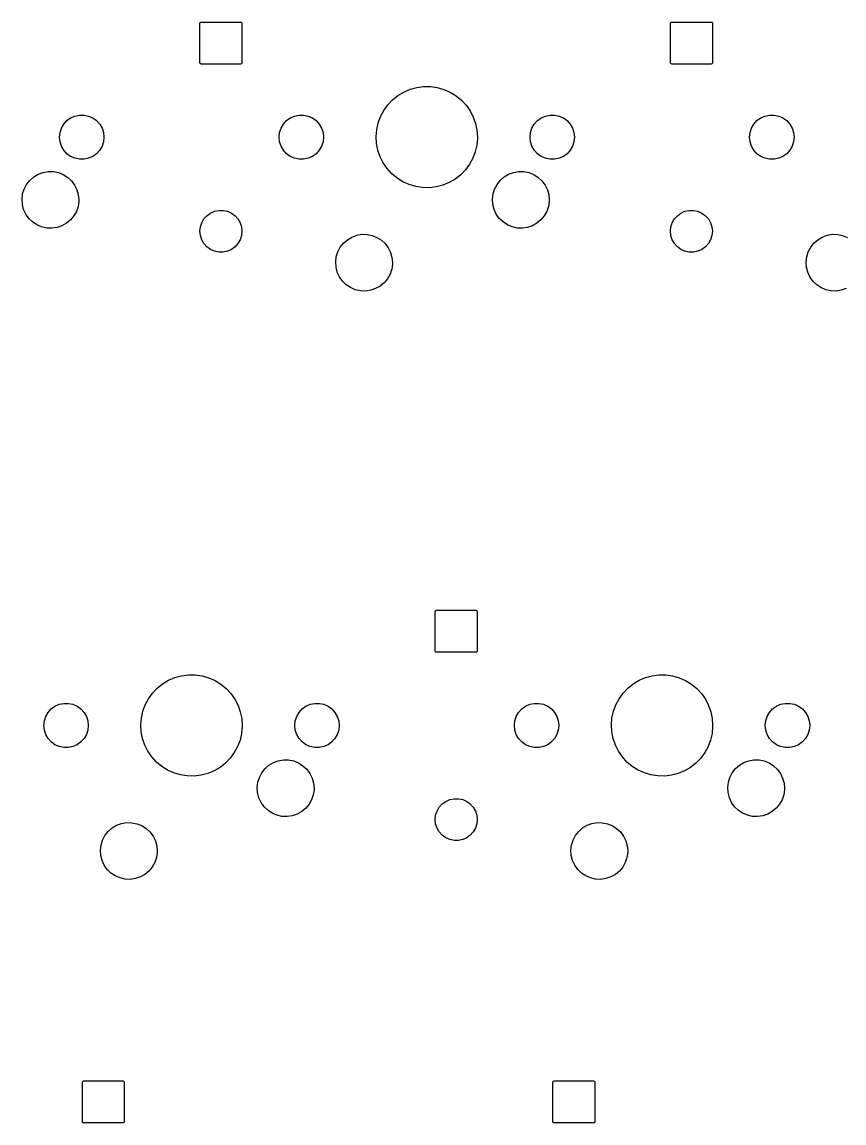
# Model space of a CAD drawing. Extents: x -119 to 120, y -47 to 51.
# Drawn here: x -78.3 to -45.02, y 2.96 to 47.52 of the extents above; entities that cross this region are included whole.
import ezdxf

# ---------------------------------------------------------------- set-up
doc = ezdxf.new("R2010")
doc.units = 0
doc.layers.add('BLACK', color=7, linetype='CONTINUOUS')

msp = doc.modelspace()

# ---------------------------------------------------------------- linework, layer by layer
at = {"layer": 'BLACK', "linetype": 'CONTINUOUS'}
for p, q in [((-71.0969, 47.4725), (-71.0931, 47.4916)), ((-71.0969, 45.8725), (-71.0969, 47.4725)), ((-71.0931, 47.4916), (-71.0822, 47.5079)), ((-71.0822, 47.5079), (-71.066, 47.5187)), ((-71.066, 47.5187), (-71.0469, 47.5225)), ((-71.0469, 47.5225), (-69.4469, 47.5225)), ((-69.4469, 47.5225), (-69.4277, 47.5187)), ((-69.4277, 47.5187), (-69.4115, 47.5079)), ((-69.4115, 47.5079), (-69.4007, 47.4916)), ((-69.4007, 47.4916), (-69.3969, 47.4725)), ((-69.3969, 47.4725), (-69.3969, 45.8725)), ((-52.0469, 47.4725), (-52.0431, 47.4916)), ((-52.0469, 45.8725), (-52.0469, 47.4725)), ((-52.0431, 47.4916), (-52.0322, 47.5079)), ((-52.0322, 47.5079), (-52.016, 47.5187)), ((-52.016, 47.5187), (-51.9969, 47.5225)), ((-51.9969, 47.5225), (-50.3969, 47.5225)), ((-50.3969, 47.5225), (-50.3777, 47.5187)), ((-50.3777, 47.5187), (-50.3615, 47.5079)), ((-50.3615, 47.5079), (-50.3507, 47.4916)), ((-50.3507, 47.4916), (-50.3469, 47.4725)), ((-50.3469, 47.4725), (-50.3469, 45.8725)), ((-71.0931, 45.8534), (-71.0969, 45.8725)), ((-71.0822, 45.8371), (-71.0931, 45.8534)), ((-71.066, 45.8263), (-71.0822, 45.8371)), ((-71.0469, 45.8225), (-71.066, 45.8263)), ((-69.4469, 45.8225), (-71.0469, 45.8225)), ((-69.4277, 45.8263), (-69.4469, 45.8225)), ((-69.4115, 45.8371), (-69.4277, 45.8263)), ((-69.4007, 45.8534), (-69.4115, 45.8371)), ((-69.3969, 45.8725), (-69.4007, 45.8534)), ((-52.0431, 45.8534), (-52.0469, 45.8725)), ((-52.0322, 45.8371), (-52.0431, 45.8534)), ((-52.016, 45.8263), (-52.0322, 45.8371)), ((-51.9969, 45.8225), (-52.016, 45.8263)), ((-50.3969, 45.8225), (-51.9969, 45.8225)), ((-50.3777, 45.8263), (-50.3969, 45.8225)), ((-50.3615, 45.8371), (-50.3777, 45.8263)), ((-50.3507, 45.8534), (-50.3615, 45.8371)), ((-50.3469, 45.8725), (-50.3507, 45.8534)), ((-63.0825, 44.5459), (-62.8432, 44.6891)), ((-62.8432, 44.6891), (-62.5867, 44.7985)), ((-62.5867, 44.7985), (-62.3177, 44.8721)), ((-62.3177, 44.8721), (-62.0412, 44.9085)), ((-62.0412, 44.9085), (-61.7624, 44.907)), ((-61.7624, 44.907), (-61.4863, 44.8677)), ((-61.4863, 44.8677), (-61.2181, 44.7913)), ((-61.2181, 44.7913), (-60.9627, 44.6792)), ((-60.9627, 44.6792), (-60.725, 44.5335)), ((-63.6548, 43.9428), (-63.4921, 44.1692)), ((-63.4921, 44.1692), (-63.3001, 44.3715)), ((-63.3001, 44.3715), (-63.0825, 44.5459)), ((-60.725, 44.5335), (-60.5092, 44.3569)), ((-60.5092, 44.3569), (-60.3194, 44.1526)), ((-60.3194, 44.1526), (-60.159, 43.9245)), ((-76.3325, 43.6419), (-76.1606, 43.7185)), ((-76.1606, 43.7185), (-75.9766, 43.7576)), ((-75.9766, 43.7576), (-75.7884, 43.7576)), ((-75.7884, 43.7576), (-75.6044, 43.7185)), ((-75.6044, 43.7185), (-75.4325, 43.6419)), ((-67.4425, 43.6419), (-67.2706, 43.7185)), ((-67.2706, 43.7185), (-67.0866, 43.7576)), ((-67.0866, 43.7576), (-66.8984, 43.7576)), ((-66.8984, 43.7576), (-66.7144, 43.7185)), ((-66.7144, 43.7185), (-66.5425, 43.6419)), ((-63.8811, 43.4344), (-63.7853, 43.6963)), ((-63.7853, 43.6963), (-63.6548, 43.9428)), ((-60.159, 43.9245), (-60.0311, 43.6767)), ((-60.0311, 43.6767), (-59.938, 43.4138)), ((-57.2825, 43.6419), (-57.1106, 43.7185)), ((-57.1106, 43.7185), (-56.9266, 43.7576)), ((-56.9266, 43.7576), (-56.7384, 43.7576)), ((-56.7384, 43.7576), (-56.5544, 43.7185)), ((-56.5544, 43.7185), (-56.3825, 43.6419)), ((-48.3925, 43.6419), (-48.2206, 43.7185)), ((-48.2206, 43.7185), (-48.0366, 43.7576)), ((-48.0366, 43.7576), (-47.8484, 43.7576)), ((-47.8484, 43.7576), (-47.6644, 43.7185)), ((-47.6644, 43.7185), (-47.4925, 43.6419)), ((-76.7628, 43.0496), (-76.7047, 43.2286)), ((-76.7047, 43.2286), (-76.6106, 43.3915)), ((-76.6106, 43.3915), (-76.4847, 43.5313)), ((-76.4847, 43.5313), (-76.3325, 43.6419)), ((-75.4325, 43.6419), (-75.2803, 43.5313)), ((-75.2803, 43.5313), (-75.1544, 43.3915)), ((-75.1544, 43.3915), (-75.0603, 43.2286)), ((-75.0603, 43.2286), (-75.0022, 43.0496)), ((-67.8728, 43.0496), (-67.8147, 43.2286)), ((-67.8147, 43.2286), (-67.7206, 43.3915)), ((-67.7206, 43.3915), (-67.5947, 43.5313)), ((-67.5947, 43.5313), (-67.4425, 43.6419)), ((-66.5425, 43.6419), (-66.3903, 43.5313)), ((-66.3903, 43.5313), (-66.2644, 43.3915)), ((-66.2644, 43.3915), (-66.1703, 43.2286)), ((-66.1703, 43.2286), (-66.1122, 43.0496)), ((-63.9405, 43.162), (-63.8811, 43.4344)), ((-59.938, 43.4138), (-59.8815, 43.1407)), ((-57.7128, 43.0496), (-57.6547, 43.2286)), ((-57.6547, 43.2286), (-57.5606, 43.3915)), ((-57.5606, 43.3915), (-57.4347, 43.5313)), ((-57.4347, 43.5313), (-57.2825, 43.6419)), ((-56.3825, 43.6419), (-56.2303, 43.5313)), ((-56.2303, 43.5313), (-56.1044, 43.3915)), ((-56.1044, 43.3915), (-56.0103, 43.2286)), ((-56.0103, 43.2286), (-55.9522, 43.0496)), ((-48.8228, 43.0496), (-48.7647, 43.2286)), ((-48.7647, 43.2286), (-48.6706, 43.3915)), ((-48.6706, 43.3915), (-48.5447, 43.5313)), ((-48.5447, 43.5313), (-48.3925, 43.6419)), ((-47.4925, 43.6419), (-47.3403, 43.5313)), ((-47.3403, 43.5313), (-47.2144, 43.3915)), ((-47.2144, 43.3915), (-47.1203, 43.2286)), ((-47.1203, 43.2286), (-47.0622, 43.0496)), ((-76.7825, 42.8625), (-76.7628, 43.0496)), ((-76.7628, 42.6754), (-76.7825, 42.8625)), ((-75.0022, 43.0496), (-74.9825, 42.8625)), ((-74.9825, 42.8625), (-75.0022, 42.6754)), ((-67.8925, 42.8625), (-67.8728, 43.0496)), ((-67.8728, 42.6754), (-67.8925, 42.8625)), ((-66.1122, 43.0496), (-66.0925, 42.8625)), ((-66.0925, 42.8625), (-66.1122, 42.6754)), ((-63.9624, 42.884), (-63.9405, 43.162)), ((-63.9463, 42.6056), (-63.9624, 42.884)), ((-59.8629, 42.8196), (-59.8877, 42.5418)), ((-59.8815, 43.1407), (-59.8625, 42.8625)), ((-59.8625, 42.8625), (-59.8629, 42.8196)), ((-57.7325, 42.8625), (-57.7128, 43.0496)), ((-57.7128, 42.6754), (-57.7325, 42.8625)), ((-55.9522, 43.0496), (-55.9325, 42.8625)), ((-55.9325, 42.8625), (-55.9522, 42.6754)), ((-48.8425, 42.8625), (-48.8228, 43.0496)), ((-48.8228, 42.6754), (-48.8425, 42.8625)), ((-47.0622, 43.0496), (-47.0425, 42.8625)), ((-47.0425, 42.8625), (-47.0622, 42.6754)), ((-76.7047, 42.4964), (-76.7628, 42.6754)), ((-76.6106, 42.3335), (-76.7047, 42.4964)), ((-75.0603, 42.4964), (-75.1544, 42.3335)), ((-75.0022, 42.6754), (-75.0603, 42.4964)), ((-67.8147, 42.4964), (-67.8728, 42.6754)), ((-67.7206, 42.3335), (-67.8147, 42.4964)), ((-66.1703, 42.4964), (-66.2644, 42.3335)), ((-66.1122, 42.6754), (-66.1703, 42.4964)), ((-63.8926, 42.3319), (-63.9463, 42.6056)), ((-59.8877, 42.5418), (-59.95, 42.27)), ((-57.6547, 42.4964), (-57.7128, 42.6754)), ((-57.5606, 42.3335), (-57.6547, 42.4964)), ((-56.0103, 42.4964), (-56.1044, 42.3335)), ((-55.9522, 42.6754), (-56.0103, 42.4964)), ((-48.7647, 42.4964), (-48.8228, 42.6754)), ((-48.6706, 42.3335), (-48.7647, 42.4964)), ((-47.1203, 42.4964), (-47.2144, 42.3335)), ((-47.0622, 42.6754), (-47.1203, 42.4964)), ((-76.4847, 42.1937), (-76.6106, 42.3335)), ((-76.3325, 42.0831), (-76.4847, 42.1937)), ((-76.1606, 42.0065), (-76.3325, 42.0831)), ((-75.9766, 41.9674), (-76.1606, 42.0065)), ((-75.7884, 41.9674), (-75.9766, 41.9674)), ((-75.6044, 42.0065), (-75.7884, 41.9674)), ((-75.4325, 42.0831), (-75.6044, 42.0065)), ((-75.2803, 42.1937), (-75.4325, 42.0831)), ((-75.1544, 42.3335), (-75.2803, 42.1937)), ((-67.5947, 42.1937), (-67.7206, 42.3335)), ((-67.4425, 42.0831), (-67.5947, 42.1937)), ((-67.2706, 42.0065), (-67.4425, 42.0831)), ((-67.0866, 41.9674), (-67.2706, 42.0065)), ((-66.8984, 41.9674), (-67.0866, 41.9674)), ((-66.7144, 42.0065), (-66.8984, 41.9674)), ((-66.5425, 42.0831), (-66.7144, 42.0065)), ((-66.3903, 42.1937), (-66.5425, 42.0831)), ((-66.2644, 42.3335), (-66.3903, 42.1937)), ((-63.8023, 42.0681), (-63.8926, 42.3319)), ((-63.677, 41.819), (-63.8023, 42.0681)), ((-60.0486, 42.0091), (-60.1816, 41.7641)), ((-59.95, 42.27), (-60.0486, 42.0091)), ((-57.4347, 42.1937), (-57.5606, 42.3335)), ((-57.2825, 42.0831), (-57.4347, 42.1937)), ((-57.1106, 42.0065), (-57.2825, 42.0831)), ((-56.9266, 41.9674), (-57.1106, 42.0065)), ((-56.7384, 41.9674), (-56.9266, 41.9674)), ((-56.5544, 42.0065), (-56.7384, 41.9674)), ((-56.3825, 42.0831), (-56.5544, 42.0065)), ((-56.2303, 42.1937), (-56.3825, 42.0831)), ((-56.1044, 42.3335), (-56.2303, 42.1937)), ((-48.5447, 42.1937), (-48.6706, 42.3335)), ((-48.3925, 42.0831), (-48.5447, 42.1937)), ((-48.2206, 42.0065), (-48.3925, 42.0831)), ((-48.0366, 41.9674), (-48.2206, 42.0065)), ((-47.8484, 41.9674), (-48.0366, 41.9674)), ((-47.6644, 42.0065), (-47.8484, 41.9674)), ((-47.4925, 42.0831), (-47.6644, 42.0065)), ((-47.3403, 42.1937), (-47.4925, 42.0831)), ((-47.2144, 42.3335), (-47.3403, 42.1937)), ((-77.4501, 41.4333), (-77.2427, 41.469)), ((-77.2427, 41.469), (-77.0323, 41.4662)), ((-77.0323, 41.4662), (-76.8259, 41.4251)), ((-63.5191, 41.5891), (-63.677, 41.819)), ((-63.3314, 41.3829), (-63.5191, 41.5891)), ((-60.3467, 41.5393), (-60.5408, 41.3391)), ((-60.1816, 41.7641), (-60.3467, 41.5393)), ((-58.4001, 41.4333), (-58.1927, 41.469)), ((-58.1927, 41.469), (-57.9823, 41.4662)), ((-57.9823, 41.4662), (-57.7759, 41.4251)), ((-78.117, 40.9488), (-77.9867, 41.1141)), ((-77.9867, 41.1141), (-77.8285, 41.2529)), ((-77.8285, 41.2529), (-77.6476, 41.3605)), ((-77.6476, 41.3605), (-77.4501, 41.4333)), ((-76.8259, 41.4251), (-76.6304, 41.3472)), ((-76.6304, 41.3472), (-76.4524, 41.2349)), ((-76.4524, 41.2349), (-76.2979, 41.092)), ((-76.2979, 41.092), (-76.172, 40.9234)), ((-63.1175, 41.204), (-63.3314, 41.3829)), ((-62.8812, 41.0558), (-63.1175, 41.204)), ((-62.6271, 40.9411), (-62.8812, 41.0558)), ((-61.001, 41.0263), (-61.2586, 40.9196)), ((-60.7602, 41.167), (-61.001, 41.0263)), ((-60.5408, 41.3391), (-60.7602, 41.167)), ((-59.067, 40.9488), (-58.9367, 41.1141)), ((-58.9367, 41.1141), (-58.7785, 41.2529)), ((-58.7785, 41.2529), (-58.5976, 41.3605)), ((-58.5976, 41.3605), (-58.4001, 41.4333)), ((-57.7759, 41.4251), (-57.5804, 41.3472)), ((-57.5804, 41.3472), (-57.4024, 41.2349)), ((-57.4024, 41.2349), (-57.2479, 41.092)), ((-57.2479, 41.092), (-57.122, 40.9234)), ((-78.3021, 40.3526), (-78.2774, 40.5616)), ((-78.2774, 40.5616), (-78.215, 40.7626)), ((-78.215, 40.7626), (-78.117, 40.9488)), ((-76.172, 40.9234), (-76.0789, 40.7346)), ((-76.0789, 40.7346), (-76.0218, 40.5321)), ((-62.3597, 40.8619), (-62.6271, 40.9411)), ((-62.084, 40.8197), (-62.3597, 40.8619)), ((-61.8052, 40.8153), (-62.084, 40.8197)), ((-61.5284, 40.8488), (-61.8052, 40.8153)), ((-61.2586, 40.9196), (-61.5284, 40.8488)), ((-59.2521, 40.3526), (-59.2274, 40.5616)), ((-59.2274, 40.5616), (-59.165, 40.7626)), ((-59.165, 40.7626), (-59.067, 40.9488)), ((-57.122, 40.9234), (-57.0289, 40.7346)), ((-57.0289, 40.7346), (-56.9718, 40.5321)), ((-78.2883, 40.1426), (-78.3021, 40.3526)), ((-78.2365, 39.9386), (-78.2883, 40.1426)), ((-76.0041, 40.2623), (-76.0343, 40.054)), ((-76.0218, 40.5321), (-76.0025, 40.3225)), ((-76.0025, 40.3225), (-76.0041, 40.2623)), ((-59.2383, 40.1426), (-59.2521, 40.3526)), ((-59.1865, 39.9386), (-59.2383, 40.1426)), ((-56.9541, 40.2623), (-56.9843, 40.054)), ((-56.9718, 40.5321), (-56.9525, 40.3225)), ((-56.9525, 40.3225), (-56.9541, 40.2623)), ((-78.1484, 39.7475), (-78.2365, 39.9386)), ((-78.027, 39.5756), (-78.1484, 39.7475)), ((-76.2048, 39.6711), (-76.3393, 39.5093)), ((-76.1019, 39.8548), (-76.2048, 39.6711)), ((-76.0343, 40.054), (-76.1019, 39.8548)), ((-70.9345, 39.5521), (-70.8156, 39.6842)), ((-70.8156, 39.6842), (-70.6719, 39.7886)), ((-70.6719, 39.7886), (-70.5095, 39.8609)), ((-70.5095, 39.8609), (-70.3357, 39.8978)), ((-70.3357, 39.8978), (-70.158, 39.8978)), ((-70.158, 39.8978), (-69.9842, 39.8609)), ((-69.9842, 39.8609), (-69.8219, 39.7886)), ((-69.8219, 39.7886), (-69.6781, 39.6842)), ((-69.6781, 39.6842), (-69.5592, 39.5521)), ((-59.0984, 39.7475), (-59.1865, 39.9386)), ((-58.977, 39.5756), (-59.0984, 39.7475)), ((-57.1548, 39.6711), (-57.2893, 39.5093)), ((-57.0519, 39.8548), (-57.1548, 39.6711)), ((-56.9843, 40.054), (-57.0519, 39.8548)), ((-51.8845, 39.5521), (-51.7656, 39.6842)), ((-51.7656, 39.6842), (-51.6219, 39.7886)), ((-51.6219, 39.7886), (-51.4595, 39.8609)), ((-51.4595, 39.8609), (-51.2857, 39.8978)), ((-51.2857, 39.8978), (-51.108, 39.8978)), ((-51.108, 39.8978), (-50.9342, 39.8609)), ((-50.9342, 39.8609), (-50.7719, 39.7886)), ((-50.7719, 39.7886), (-50.6281, 39.6842)), ((-50.6281, 39.6842), (-50.5092, 39.5521)), ((-77.8762, 39.4288), (-78.027, 39.5756)), ((-77.7012, 39.3119), (-77.8762, 39.4288)), ((-77.5079, 39.2288), (-77.7012, 39.3119)), ((-77.3026, 39.1823), (-77.5079, 39.2288)), ((-76.6848, 39.2719), (-76.884, 39.2043)), ((-76.5011, 39.3748), (-76.6848, 39.2719)), ((-76.3393, 39.5093), (-76.5011, 39.3748)), ((-71.0969, 39.0525), (-71.0783, 39.2292)), ((-71.0783, 39.2292), (-71.0234, 39.3982)), ((-71.0234, 39.3982), (-70.9345, 39.5521)), ((-69.5592, 39.5521), (-69.4704, 39.3982)), ((-69.4704, 39.3982), (-69.4154, 39.2292)), ((-69.4154, 39.2292), (-69.3969, 39.0525)), ((-58.8262, 39.4288), (-58.977, 39.5756)), ((-58.6512, 39.3119), (-58.8262, 39.4288)), ((-58.4579, 39.2288), (-58.6512, 39.3119)), ((-58.2526, 39.1823), (-58.4579, 39.2288)), ((-57.6348, 39.2719), (-57.834, 39.2043)), ((-57.4511, 39.3748), (-57.6348, 39.2719)), ((-57.2893, 39.5093), (-57.4511, 39.3748)), ((-52.0469, 39.0525), (-52.0283, 39.2292)), ((-52.0283, 39.2292), (-51.9734, 39.3982)), ((-51.9734, 39.3982), (-51.8845, 39.5521)), ((-50.5092, 39.5521), (-50.4204, 39.3982)), ((-50.4204, 39.3982), (-50.3654, 39.2292)), ((-50.3654, 39.2292), (-50.3469, 39.0525)), ((-77.0923, 39.1741), (-77.3026, 39.1823)), ((-76.884, 39.2043), (-77.0923, 39.1741)), ((-71.0783, 38.8758), (-71.0969, 39.0525)), ((-71.0234, 38.7068), (-71.0783, 38.8758)), ((-69.4154, 38.8758), (-69.4704, 38.7068)), ((-69.3969, 39.0525), (-69.4154, 38.8758)), ((-65.1285, 38.7129), (-64.9476, 38.8205)), ((-64.9476, 38.8205), (-64.7501, 38.8933)), ((-64.7501, 38.8933), (-64.5427, 38.929)), ((-64.5427, 38.929), (-64.3323, 38.9262)), ((-64.3323, 38.9262), (-64.1259, 38.8851)), ((-64.1259, 38.8851), (-63.9304, 38.8072)), ((-63.9304, 38.8072), (-63.7524, 38.6949)), ((-58.0423, 39.1741), (-58.2526, 39.1823)), ((-57.834, 39.2043), (-58.0423, 39.1741)), ((-52.0283, 38.8758), (-52.0469, 39.0525)), ((-51.9734, 38.7068), (-52.0283, 38.8758)), ((-50.3654, 38.8758), (-50.4204, 38.7068)), ((-50.3469, 39.0525), (-50.3654, 38.8758)), ((-46.0785, 38.7129), (-45.8976, 38.8205)), ((-45.8976, 38.8205), (-45.7001, 38.8933)), ((-45.7001, 38.8933), (-45.4927, 38.929)), ((-45.4927, 38.929), (-45.2823, 38.9262)), ((-45.2823, 38.9262), (-45.0759, 38.8851)), ((-45.0759, 38.8851), (-44.8804, 38.8072)), ((-70.9345, 38.5529), (-71.0234, 38.7068)), ((-70.8156, 38.4208), (-70.9345, 38.5529)), ((-70.6719, 38.3164), (-70.8156, 38.4208)), ((-69.6781, 38.4208), (-69.8219, 38.3164)), ((-69.5592, 38.5529), (-69.6781, 38.4208)), ((-69.4704, 38.7068), (-69.5592, 38.5529)), ((-65.515, 38.2226), (-65.417, 38.4088)), ((-65.417, 38.4088), (-65.2867, 38.5741)), ((-65.2867, 38.5741), (-65.1285, 38.7129)), ((-63.7524, 38.6949), (-63.5979, 38.552)), ((-63.5979, 38.552), (-63.472, 38.3834)), ((-63.472, 38.3834), (-63.3789, 38.1946)), ((-51.8845, 38.5529), (-51.9734, 38.7068)), ((-51.7656, 38.4208), (-51.8845, 38.5529)), ((-51.6219, 38.3164), (-51.7656, 38.4208)), ((-50.6281, 38.4208), (-50.7719, 38.3164)), ((-50.5092, 38.5529), (-50.6281, 38.4208)), ((-50.4204, 38.7068), (-50.5092, 38.5529)), ((-46.465, 38.2226), (-46.367, 38.4088)), ((-46.367, 38.4088), (-46.2367, 38.5741)), ((-46.2367, 38.5741), (-46.0785, 38.7129)), ((-70.5095, 38.2441), (-70.6719, 38.3164)), ((-70.3357, 38.2072), (-70.5095, 38.2441)), ((-70.158, 38.2072), (-70.3357, 38.2072)), ((-69.9842, 38.2441), (-70.158, 38.2072)), ((-69.8219, 38.3164), (-69.9842, 38.2441)), ((-65.6021, 37.8126), (-65.5774, 38.0216)), ((-65.5774, 38.0216), (-65.515, 38.2226)), ((-63.3789, 38.1946), (-63.3218, 37.9921)), ((-63.3218, 37.9921), (-63.3025, 37.7825)), ((-51.4595, 38.2441), (-51.6219, 38.3164)), ((-51.2857, 38.2072), (-51.4595, 38.2441)), ((-51.108, 38.2072), (-51.2857, 38.2072)), ((-50.9342, 38.2441), (-51.108, 38.2072)), ((-50.7719, 38.3164), (-50.9342, 38.2441)), ((-46.5521, 37.8126), (-46.5274, 38.0216)), ((-46.5274, 38.0216), (-46.465, 38.2226)), ((-65.5883, 37.6026), (-65.6021, 37.8126)), ((-65.5365, 37.3986), (-65.5883, 37.6026)), ((-63.3343, 37.514), (-63.4019, 37.3148)), ((-63.3041, 37.7223), (-63.3343, 37.514)), ((-63.3025, 37.7825), (-63.3041, 37.7223)), ((-46.5383, 37.6026), (-46.5521, 37.8126)), ((-46.4865, 37.3986), (-46.5383, 37.6026)), ((-65.4484, 37.2075), (-65.5365, 37.3986)), ((-65.327, 37.0356), (-65.4484, 37.2075)), ((-65.1762, 36.8888), (-65.327, 37.0356)), ((-63.5048, 37.1311), (-63.6393, 36.9693)), ((-63.4019, 37.3148), (-63.5048, 37.1311)), ((-46.3984, 37.2075), (-46.4865, 37.3986)), ((-46.277, 37.0356), (-46.3984, 37.2075)), ((-46.1262, 36.8888), (-46.277, 37.0356)), ((-65.0012, 36.7719), (-65.1762, 36.8888)), ((-64.8079, 36.6888), (-65.0012, 36.7719)), ((-64.6026, 36.6423), (-64.8079, 36.6888)), ((-64.3923, 36.6341), (-64.6026, 36.6423)), ((-64.184, 36.6643), (-64.3923, 36.6341)), ((-63.9848, 36.7319), (-64.184, 36.6643)), ((-63.8011, 36.8348), (-63.9848, 36.7319)), ((-63.6393, 36.9693), (-63.8011, 36.8348)), ((-45.9512, 36.7719), (-46.1262, 36.8888)), ((-45.7579, 36.6888), (-45.9512, 36.7719)), ((-45.5526, 36.6423), (-45.7579, 36.6888)), ((-45.3423, 36.6341), (-45.5526, 36.6423)), ((-45.134, 36.6643), (-45.3423, 36.6341)), ((-44.9348, 36.7319), (-45.134, 36.6643)), ((-61.5719, 23.66), (-61.5681, 23.6791)), ((-61.5719, 22.06), (-61.5719, 23.66)), ((-61.5681, 23.6791), (-61.5572, 23.6954)), ((-61.5572, 23.6954), (-61.541, 23.7062)), ((-61.541, 23.7062), (-61.5219, 23.71)), ((-61.5219, 23.71), (-59.9219, 23.71)), ((-59.9219, 23.71), (-59.9027, 23.7062)), ((-59.9027, 23.7062), (-59.8865, 23.6954)), ((-59.8865, 23.6954), (-59.8757, 23.6791)), ((-59.8757, 23.6791), (-59.8719, 23.66)), ((-59.8719, 23.66), (-59.8719, 22.06)), ((-61.5681, 22.0409), (-61.5719, 22.06)), ((-61.5572, 22.0246), (-61.5681, 22.0409)), ((-61.541, 22.0138), (-61.5572, 22.0246)), ((-61.5219, 22.01), (-61.541, 22.0138)), ((-59.9219, 22.01), (-61.5219, 22.01)), ((-59.9027, 22.0138), (-59.9219, 22.01)), ((-59.8865, 22.0246), (-59.9027, 22.0138)), ((-59.8757, 22.0409), (-59.8865, 22.0246)), ((-59.8719, 22.06), (-59.8757, 22.0409)), ((-72.3682, 20.8766), (-72.1117, 20.986)), ((-72.1117, 20.986), (-71.8427, 21.0596)), ((-71.8427, 21.0596), (-71.5662, 21.096)), ((-71.5662, 21.096), (-71.2874, 21.0945)), ((-71.2874, 21.0945), (-71.0113, 21.0552)), ((-71.0113, 21.0552), (-70.7431, 20.9788)), ((-70.7431, 20.9788), (-70.4877, 20.8667)), ((-53.3182, 20.8766), (-53.0617, 20.986)), ((-53.0617, 20.986), (-52.7927, 21.0596)), ((-52.7927, 21.0596), (-52.5162, 21.096)), ((-52.5162, 21.096), (-52.2374, 21.0945)), ((-52.2374, 21.0945), (-51.9613, 21.0552)), ((-51.9613, 21.0552), (-51.6931, 20.9788)), ((-51.6931, 20.9788), (-51.4377, 20.8667)), ((-73.0171, 20.3567), (-72.8251, 20.559)), ((-72.8251, 20.559), (-72.6075, 20.7334)), ((-72.6075, 20.7334), (-72.3682, 20.8766)), ((-70.4877, 20.8667), (-70.25, 20.721)), ((-70.25, 20.721), (-70.0342, 20.5444)), ((-70.0342, 20.5444), (-69.8444, 20.3401)), ((-53.9671, 20.3567), (-53.7751, 20.559)), ((-53.7751, 20.559), (-53.5575, 20.7334)), ((-53.5575, 20.7334), (-53.3182, 20.8766)), ((-51.4377, 20.8667), (-51.2, 20.721)), ((-51.2, 20.721), (-50.9842, 20.5444)), ((-50.9842, 20.5444), (-50.7944, 20.3401)), ((-73.3103, 19.8838), (-73.1798, 20.1303)), ((-73.1798, 20.1303), (-73.0171, 20.3567)), ((-69.8444, 20.3401), (-69.684, 20.112)), ((-69.684, 20.112), (-69.5561, 19.8642)), ((-54.2603, 19.8838), (-54.1298, 20.1303)), ((-54.1298, 20.1303), (-53.9671, 20.3567)), ((-50.7944, 20.3401), (-50.634, 20.112)), ((-50.634, 20.112), (-50.5061, 19.8642)), ((-77.2456, 19.579), (-77.1197, 19.7188)), ((-77.1197, 19.7188), (-76.9675, 19.8294)), ((-76.9675, 19.8294), (-76.7956, 19.906)), ((-76.7956, 19.906), (-76.6116, 19.9451)), ((-76.6116, 19.9451), (-76.4234, 19.9451)), ((-76.4234, 19.9451), (-76.2394, 19.906)), ((-76.2394, 19.906), (-76.0675, 19.8294)), ((-76.0675, 19.8294), (-75.9153, 19.7188)), ((-75.9153, 19.7188), (-75.7894, 19.579)), ((-73.4655, 19.3495), (-73.4061, 19.6219)), ((-73.4061, 19.6219), (-73.3103, 19.8838)), ((-69.5561, 19.8642), (-69.463, 19.6013)), ((-67.0856, 19.579), (-66.9597, 19.7188)), ((-66.9597, 19.7188), (-66.8075, 19.8294)), ((-66.8075, 19.8294), (-66.6356, 19.906)), ((-66.6356, 19.906), (-66.4516, 19.9451)), ((-66.4516, 19.9451), (-66.2634, 19.9451)), ((-66.2634, 19.9451), (-66.0794, 19.906)), ((-66.0794, 19.906), (-65.9075, 19.8294)), ((-65.9075, 19.8294), (-65.7553, 19.7188)), ((-65.7553, 19.7188), (-65.6294, 19.579)), ((-58.1956, 19.579), (-58.0697, 19.7188)), ((-58.0697, 19.7188), (-57.9175, 19.8294)), ((-57.9175, 19.8294), (-57.7456, 19.906)), ((-57.7456, 19.906), (-57.5616, 19.9451)), ((-57.5616, 19.9451), (-57.3734, 19.9451)), ((-57.3734, 19.9451), (-57.1894, 19.906)), ((-57.1894, 19.906), (-57.0175, 19.8294)), ((-57.0175, 19.8294), (-56.8653, 19.7188)), ((-56.8653, 19.7188), (-56.7394, 19.579)), ((-54.4155, 19.3495), (-54.3561, 19.6219)), ((-54.3561, 19.6219), (-54.2603, 19.8838)), ((-50.5061, 19.8642), (-50.413, 19.6013)), ((-48.0356, 19.579), (-47.9097, 19.7188)), ((-47.9097, 19.7188), (-47.7575, 19.8294)), ((-47.7575, 19.8294), (-47.5856, 19.906)), ((-47.5856, 19.906), (-47.4016, 19.9451)), ((-47.4016, 19.9451), (-47.2134, 19.9451)), ((-47.2134, 19.9451), (-47.0294, 19.906)), ((-47.0294, 19.906), (-46.8575, 19.8294)), ((-46.8575, 19.8294), (-46.7053, 19.7188)), ((-46.7053, 19.7188), (-46.5794, 19.579)), ((-77.4175, 19.05), (-77.3978, 19.2371)), ((-77.3978, 19.2371), (-77.3397, 19.4161)), ((-77.3397, 19.4161), (-77.2456, 19.579)), ((-75.7894, 19.579), (-75.6953, 19.4161)), ((-75.6953, 19.4161), (-75.6372, 19.2371)), ((-75.6372, 19.2371), (-75.6175, 19.05)), ((-73.4874, 19.0715), (-73.4655, 19.3495)), ((-69.463, 19.6013), (-69.4065, 19.3282)), ((-69.4065, 19.3282), (-69.3875, 19.05)), ((-67.2575, 19.05), (-67.2378, 19.2371)), ((-67.2378, 19.2371), (-67.1797, 19.4161)), ((-67.1797, 19.4161), (-67.0856, 19.579)), ((-65.6294, 19.579), (-65.5353, 19.4161)), ((-65.5353, 19.4161), (-65.4772, 19.2371)), ((-65.4772, 19.2371), (-65.4575, 19.05)), ((-58.3675, 19.05), (-58.3478, 19.2371)), ((-58.3478, 19.2371), (-58.2897, 19.4161)), ((-58.2897, 19.4161), (-58.1956, 19.579)), ((-56.7394, 19.579), (-56.6453, 19.4161)), ((-56.6453, 19.4161), (-56.5872, 19.2371)), ((-56.5872, 19.2371), (-56.5675, 19.05)), ((-54.4374, 19.0715), (-54.4155, 19.3495)), ((-50.413, 19.6013), (-50.3565, 19.3282)), ((-50.3565, 19.3282), (-50.3375, 19.05)), ((-48.2075, 19.05), (-48.1878, 19.2371)), ((-48.1878, 19.2371), (-48.1297, 19.4161)), ((-48.1297, 19.4161), (-48.0356, 19.579)), ((-46.5794, 19.579), (-46.4853, 19.4161)), ((-46.4853, 19.4161), (-46.4272, 19.2371)), ((-46.4272, 19.2371), (-46.4075, 19.05)), ((-77.3978, 18.8629), (-77.4175, 19.05)), ((-77.3397, 18.6839), (-77.3978, 18.8629)), ((-75.6372, 18.8629), (-75.6953, 18.6839)), ((-75.6175, 19.05), (-75.6372, 18.8629)), ((-73.4713, 18.7931), (-73.4874, 19.0715)), ((-73.4176, 18.5194), (-73.4713, 18.7931)), ((-69.4127, 18.7293), (-69.475, 18.4575)), ((-69.388, 19.0071), (-69.4127, 18.7293)), ((-69.3875, 19.05), (-69.388, 19.0071)), ((-67.2378, 18.8629), (-67.2575, 19.05)), ((-67.1797, 18.6839), (-67.2378, 18.8629)), ((-65.4772, 18.8629), (-65.5353, 18.6839)), ((-65.4575, 19.05), (-65.4772, 18.8629)), ((-58.3478, 18.8629), (-58.3675, 19.05)), ((-58.2897, 18.6839), (-58.3478, 18.8629)), ((-56.5872, 18.8629), (-56.6453, 18.6839)), ((-56.5675, 19.05), (-56.5872, 18.8629)), ((-54.4213, 18.7931), (-54.4374, 19.0715)), ((-54.3676, 18.5194), (-54.4213, 18.7931)), ((-50.3627, 18.7293), (-50.425, 18.4575)), ((-50.3379, 19.0071), (-50.3627, 18.7293)), ((-50.3375, 19.05), (-50.3379, 19.0071)), ((-48.1878, 18.8629), (-48.2075, 19.05)), ((-48.1297, 18.6839), (-48.1878, 18.8629)), ((-46.4272, 18.8629), (-46.4853, 18.6839)), ((-46.4075, 19.05), (-46.4272, 18.8629)), ((-77.2456, 18.521), (-77.3397, 18.6839)), ((-77.1197, 18.3812), (-77.2456, 18.521)), ((-76.9675, 18.2706), (-77.1197, 18.3812)), ((-75.9153, 18.3812), (-76.0675, 18.2706)), ((-75.7894, 18.521), (-75.9153, 18.3812)), ((-75.6953, 18.6839), (-75.7894, 18.521)), ((-73.3273, 18.2556), (-73.4176, 18.5194)), ((-69.475, 18.4575), (-69.5736, 18.1966)), ((-67.0856, 18.521), (-67.1797, 18.6839)), ((-66.9597, 18.3812), (-67.0856, 18.521)), ((-66.8075, 18.2706), (-66.9597, 18.3812)), ((-65.7553, 18.3812), (-65.9075, 18.2706)), ((-65.6294, 18.521), (-65.7553, 18.3812)), ((-65.5353, 18.6839), (-65.6294, 18.521)), ((-58.1956, 18.521), (-58.2897, 18.6839)), ((-58.0697, 18.3812), (-58.1956, 18.521)), ((-57.9175, 18.2706), (-58.0697, 18.3812)), ((-56.8653, 18.3812), (-57.0175, 18.2706)), ((-56.7394, 18.521), (-56.8653, 18.3812)), ((-56.6453, 18.6839), (-56.7394, 18.521)), ((-54.2773, 18.2556), (-54.3676, 18.5194)), ((-50.425, 18.4575), (-50.5236, 18.1966)), ((-48.0356, 18.521), (-48.1297, 18.6839)), ((-47.9097, 18.3812), (-48.0356, 18.521)), ((-47.7575, 18.2706), (-47.9097, 18.3812)), ((-46.7053, 18.3812), (-46.8575, 18.2706)), ((-46.5794, 18.521), (-46.7053, 18.3812)), ((-46.4853, 18.6839), (-46.5794, 18.521)), ((-76.7956, 18.194), (-76.9675, 18.2706)), ((-76.6116, 18.1549), (-76.7956, 18.194)), ((-76.4234, 18.1549), (-76.6116, 18.1549)), ((-76.2394, 18.194), (-76.4234, 18.1549)), ((-76.0675, 18.2706), (-76.2394, 18.194)), ((-73.202, 18.0065), (-73.3273, 18.2556)), ((-73.0441, 17.7766), (-73.202, 18.0065)), ((-69.7066, 17.9516), (-69.8717, 17.7268)), ((-69.5736, 18.1966), (-69.7066, 17.9516)), ((-66.6356, 18.194), (-66.8075, 18.2706)), ((-66.4516, 18.1549), (-66.6356, 18.194)), ((-66.2634, 18.1549), (-66.4516, 18.1549)), ((-66.0794, 18.194), (-66.2634, 18.1549)), ((-65.9075, 18.2706), (-66.0794, 18.194)), ((-57.7456, 18.194), (-57.9175, 18.2706)), ((-57.5616, 18.1549), (-57.7456, 18.194)), ((-57.3734, 18.1549), (-57.5616, 18.1549)), ((-57.1894, 18.194), (-57.3734, 18.1549)), ((-57.0175, 18.2706), (-57.1894, 18.194)), ((-54.152, 18.0065), (-54.2773, 18.2556)), ((-53.9941, 17.7766), (-54.152, 18.0065)), ((-50.6566, 17.9516), (-50.8217, 17.7268)), ((-50.5236, 18.1966), (-50.6566, 17.9516)), ((-47.5856, 18.194), (-47.7575, 18.2706)), ((-47.4016, 18.1549), (-47.5856, 18.194)), ((-47.2134, 18.1549), (-47.4016, 18.1549)), ((-47.0294, 18.194), (-47.2134, 18.1549)), ((-46.8575, 18.2706), (-47.0294, 18.194)), ((-72.8564, 17.5704), (-73.0441, 17.7766)), ((-72.6425, 17.3915), (-72.8564, 17.5704)), ((-72.4062, 17.2433), (-72.6425, 17.3915)), ((-70.0658, 17.5266), (-70.2852, 17.3545)), ((-69.8717, 17.7268), (-70.0658, 17.5266)), ((-68.4617, 17.3016), (-68.3035, 17.4404)), ((-68.3035, 17.4404), (-68.1226, 17.548)), ((-68.1226, 17.548), (-67.9251, 17.6208)), ((-67.9251, 17.6208), (-67.7177, 17.6565)), ((-67.7177, 17.6565), (-67.5073, 17.6537)), ((-67.5073, 17.6537), (-67.3009, 17.6126)), ((-67.3009, 17.6126), (-67.1054, 17.5347)), ((-67.1054, 17.5347), (-66.9274, 17.4224)), ((-66.9274, 17.4224), (-66.7729, 17.2795)), ((-53.8064, 17.5704), (-53.9941, 17.7766)), ((-53.5925, 17.3915), (-53.8064, 17.5704)), ((-53.3562, 17.2433), (-53.5925, 17.3915)), ((-51.0158, 17.5266), (-51.2352, 17.3545)), ((-50.8217, 17.7268), (-51.0158, 17.5266)), ((-49.4117, 17.3016), (-49.2535, 17.4404)), ((-49.2535, 17.4404), (-49.0726, 17.548)), ((-49.0726, 17.548), (-48.8751, 17.6208)), ((-48.8751, 17.6208), (-48.6677, 17.6565)), ((-48.6677, 17.6565), (-48.4573, 17.6537)), ((-48.4573, 17.6537), (-48.2509, 17.6126)), ((-48.2509, 17.6126), (-48.0554, 17.5347)), ((-48.0554, 17.5347), (-47.8774, 17.4224)), ((-47.8774, 17.4224), (-47.7229, 17.2795)), ((-72.1521, 17.1286), (-72.4062, 17.2433)), ((-71.8847, 17.0494), (-72.1521, 17.1286)), ((-71.609, 17.0072), (-71.8847, 17.0494)), ((-71.3302, 17.0028), (-71.609, 17.0072)), ((-71.0534, 17.0363), (-71.3302, 17.0028)), ((-70.7836, 17.1071), (-71.0534, 17.0363)), ((-70.526, 17.2138), (-70.7836, 17.1071)), ((-70.2852, 17.3545), (-70.526, 17.2138)), ((-68.7524, 16.7491), (-68.69, 16.9501)), ((-68.69, 16.9501), (-68.592, 17.1363)), ((-68.592, 17.1363), (-68.4617, 17.3016)), ((-66.7729, 17.2795), (-66.647, 17.1109)), ((-66.647, 17.1109), (-66.5539, 16.9221)), ((-53.1021, 17.1286), (-53.3562, 17.2433)), ((-52.8347, 17.0494), (-53.1021, 17.1286)), ((-52.559, 17.0072), (-52.8347, 17.0494)), ((-52.2802, 17.0028), (-52.559, 17.0072)), ((-52.0034, 17.0363), (-52.2802, 17.0028)), ((-51.7336, 17.1071), (-52.0034, 17.0363)), ((-51.476, 17.2138), (-51.7336, 17.1071)), ((-51.2352, 17.3545), (-51.476, 17.2138)), ((-49.7024, 16.7491), (-49.64, 16.9501)), ((-49.64, 16.9501), (-49.542, 17.1363)), ((-49.542, 17.1363), (-49.4117, 17.3016)), ((-47.7229, 17.2795), (-47.597, 17.1109)), ((-47.597, 17.1109), (-47.5039, 16.9221)), ((-68.7771, 16.5401), (-68.7524, 16.7491)), ((-68.7633, 16.3301), (-68.7771, 16.5401)), ((-66.5539, 16.9221), (-66.4968, 16.7196)), ((-66.4968, 16.7196), (-66.4775, 16.51)), ((-66.4775, 16.51), (-66.4791, 16.4498)), ((-49.7271, 16.5401), (-49.7024, 16.7491)), ((-49.7133, 16.3301), (-49.7271, 16.5401)), ((-47.5039, 16.9221), (-47.4468, 16.7196)), ((-47.4468, 16.7196), (-47.4275, 16.51)), ((-47.4275, 16.51), (-47.4291, 16.4498)), ((-68.7115, 16.1261), (-68.7633, 16.3301)), ((-68.6234, 15.935), (-68.7115, 16.1261)), ((-66.5093, 16.2415), (-66.5769, 16.0423)), ((-66.4791, 16.4498), (-66.5093, 16.2415)), ((-61.1469, 15.9761), (-60.9845, 16.0484)), ((-60.9845, 16.0484), (-60.8107, 16.0853)), ((-60.8107, 16.0853), (-60.633, 16.0853)), ((-60.633, 16.0853), (-60.4592, 16.0484)), ((-60.4592, 16.0484), (-60.2969, 15.9761)), ((-49.6615, 16.1261), (-49.7133, 16.3301)), ((-49.5734, 15.935), (-49.6615, 16.1261)), ((-47.4593, 16.2415), (-47.5269, 16.0423)), ((-47.4291, 16.4498), (-47.4593, 16.2415)), ((-68.502, 15.7631), (-68.6234, 15.935)), ((-68.3512, 15.6163), (-68.502, 15.7631)), ((-68.1762, 15.4994), (-68.3512, 15.6163)), ((-66.8143, 15.6968), (-66.9761, 15.5623)), ((-66.6798, 15.8586), (-66.8143, 15.6968)), ((-66.5769, 16.0423), (-66.6798, 15.8586)), ((-61.4984, 15.5857), (-61.4095, 15.7396)), ((-61.4095, 15.7396), (-61.2906, 15.8717)), ((-61.2906, 15.8717), (-61.1469, 15.9761)), ((-60.2969, 15.9761), (-60.1531, 15.8717)), ((-60.1531, 15.8717), (-60.0342, 15.7396)), ((-60.0342, 15.7396), (-59.9454, 15.5857)), ((-49.452, 15.7631), (-49.5734, 15.935)), ((-49.3012, 15.6163), (-49.452, 15.7631)), ((-49.1262, 15.4994), (-49.3012, 15.6163)), ((-47.7643, 15.6968), (-47.9261, 15.5623)), ((-47.6298, 15.8586), (-47.7643, 15.6968)), ((-47.5269, 16.0423), (-47.6298, 15.8586)), ((-67.9829, 15.4163), (-68.1762, 15.4994)), ((-67.7776, 15.3698), (-67.9829, 15.4163)), ((-67.5673, 15.3616), (-67.7776, 15.3698)), ((-67.359, 15.3918), (-67.5673, 15.3616)), ((-67.1598, 15.4594), (-67.359, 15.3918)), ((-66.9761, 15.5623), (-67.1598, 15.4594)), ((-61.5719, 15.24), (-61.5533, 15.4167)), ((-61.5533, 15.0633), (-61.5719, 15.24)), ((-61.5533, 15.4167), (-61.4984, 15.5857)), ((-59.9454, 15.5857), (-59.8904, 15.4167)), ((-59.8904, 15.4167), (-59.8719, 15.24)), ((-59.8719, 15.24), (-59.8904, 15.0633)), ((-48.9329, 15.4163), (-49.1262, 15.4994)), ((-48.7276, 15.3698), (-48.9329, 15.4163)), ((-48.5173, 15.3616), (-48.7276, 15.3698)), ((-48.309, 15.3918), (-48.5173, 15.3616)), ((-48.1098, 15.4594), (-48.309, 15.3918)), ((-47.9261, 15.5623), (-48.1098, 15.4594)), ((-74.942, 14.5963), (-74.8117, 14.7616)), ((-74.8117, 14.7616), (-74.6535, 14.9004)), ((-74.6535, 14.9004), (-74.4726, 15.008)), ((-74.4726, 15.008), (-74.2751, 15.0808)), ((-74.2751, 15.0808), (-74.0677, 15.1165)), ((-74.0677, 15.1165), (-73.8573, 15.1137)), ((-73.8573, 15.1137), (-73.6509, 15.0726)), ((-73.6509, 15.0726), (-73.4554, 14.9947)), ((-73.4554, 14.9947), (-73.2774, 14.8824)), ((-73.2774, 14.8824), (-73.1229, 14.7395)), ((-73.1229, 14.7395), (-72.997, 14.5709)), ((-61.4984, 14.8943), (-61.5533, 15.0633)), ((-61.4095, 14.7404), (-61.4984, 14.8943)), ((-61.2906, 14.6083), (-61.4095, 14.7404)), ((-60.0342, 14.7404), (-60.1531, 14.6083)), ((-59.9454, 14.8943), (-60.0342, 14.7404)), ((-59.8904, 15.0633), (-59.9454, 14.8943)), ((-55.892, 14.5963), (-55.7617, 14.7616)), ((-55.7617, 14.7616), (-55.6035, 14.9004)), ((-55.6035, 14.9004), (-55.4226, 15.008)), ((-55.4226, 15.008), (-55.2251, 15.0808)), ((-55.2251, 15.0808), (-55.0177, 15.1165)), ((-55.0177, 15.1165), (-54.8073, 15.1137)), ((-54.8073, 15.1137), (-54.6009, 15.0726)), ((-54.6009, 15.0726), (-54.4054, 14.9947)), ((-54.4054, 14.9947), (-54.2274, 14.8824)), ((-54.2274, 14.8824), (-54.0729, 14.7395)), ((-54.0729, 14.7395), (-53.947, 14.5709)), ((-75.1024, 14.2091), (-75.04, 14.4101)), ((-75.04, 14.4101), (-74.942, 14.5963)), ((-72.997, 14.5709), (-72.9039, 14.3821)), ((-72.9039, 14.3821), (-72.8468, 14.1796)), ((-61.1469, 14.5039), (-61.2906, 14.6083)), ((-60.9845, 14.4316), (-61.1469, 14.5039)), ((-60.8107, 14.3947), (-60.9845, 14.4316)), ((-60.633, 14.3947), (-60.8107, 14.3947)), ((-60.4592, 14.4316), (-60.633, 14.3947)), ((-60.2969, 14.5039), (-60.4592, 14.4316)), ((-60.1531, 14.6083), (-60.2969, 14.5039)), ((-56.0524, 14.2091), (-55.99, 14.4101)), ((-55.99, 14.4101), (-55.892, 14.5963)), ((-53.947, 14.5709), (-53.8539, 14.3821)), ((-53.8539, 14.3821), (-53.7968, 14.1796)), ((-75.1271, 14.0001), (-75.1024, 14.2091)), ((-75.1133, 13.7901), (-75.1271, 14.0001)), ((-72.8291, 13.9098), (-72.8593, 13.7015)), ((-72.8468, 14.1796), (-72.8275, 13.97)), ((-72.8275, 13.97), (-72.8291, 13.9098)), ((-56.0771, 14.0001), (-56.0524, 14.2091)), ((-56.0633, 13.7901), (-56.0771, 14.0001)), ((-53.7791, 13.9098), (-53.8093, 13.7015)), ((-53.7968, 14.1796), (-53.7775, 13.97)), ((-53.7775, 13.97), (-53.7791, 13.9098)), ((-75.0615, 13.5861), (-75.1133, 13.7901)), ((-74.9734, 13.395), (-75.0615, 13.5861)), ((-74.852, 13.2231), (-74.9734, 13.395)), ((-72.9269, 13.5023), (-73.0298, 13.3186)), ((-72.8593, 13.7015), (-72.9269, 13.5023)), ((-56.0115, 13.5861), (-56.0633, 13.7901)), ((-55.9234, 13.395), (-56.0115, 13.5861)), ((-55.802, 13.2231), (-55.9234, 13.395)), ((-53.8769, 13.5023), (-53.9798, 13.3186)), ((-53.8093, 13.7015), (-53.8769, 13.5023)), ((-74.7012, 13.0763), (-74.852, 13.2231)), ((-74.5262, 12.9594), (-74.7012, 13.0763)), ((-74.3329, 12.8763), (-74.5262, 12.9594)), ((-73.3261, 13.0223), (-73.5098, 12.9194)), ((-73.1643, 13.1568), (-73.3261, 13.0223)), ((-73.0298, 13.3186), (-73.1643, 13.1568)), ((-55.6512, 13.0763), (-55.802, 13.2231)), ((-55.4762, 12.9594), (-55.6512, 13.0763)), ((-55.2829, 12.8763), (-55.4762, 12.9594)), ((-54.2761, 13.0223), (-54.4598, 12.9194)), ((-54.1143, 13.1568), (-54.2761, 13.0223)), ((-53.9798, 13.3186), (-54.1143, 13.1568)), ((-74.1276, 12.8298), (-74.3329, 12.8763)), ((-73.9173, 12.8216), (-74.1276, 12.8298)), ((-73.709, 12.8518), (-73.9173, 12.8216)), ((-73.5098, 12.9194), (-73.709, 12.8518)), ((-55.0776, 12.8298), (-55.2829, 12.8763)), ((-54.8673, 12.8216), (-55.0776, 12.8298)), ((-54.659, 12.8518), (-54.8673, 12.8216)), ((-54.4598, 12.9194), (-54.659, 12.8518)), ((-75.8594, 4.61), (-75.8556, 4.62913)), ((-75.8594, 3.01), (-75.8594, 4.61)), ((-75.8556, 4.62913), (-75.8447, 4.64535)), ((-75.8447, 4.64535), (-75.8285, 4.65619)), ((-75.8285, 4.65619), (-75.8094, 4.66)), ((-75.8094, 4.66), (-74.2094, 4.66)), ((-74.2094, 4.66), (-74.1902, 4.65619)), ((-74.1902, 4.65619), (-74.174, 4.64535)), ((-74.174, 4.64535), (-74.1632, 4.62913)), ((-74.1632, 4.62913), (-74.1594, 4.61)), ((-74.1594, 4.61), (-74.1594, 3.01)), ((-56.8094, 4.61), (-56.8056, 4.62913)), ((-56.8094, 3.01), (-56.8094, 4.61)), ((-56.8056, 4.62913), (-56.7947, 4.64535)), ((-56.7947, 4.64535), (-56.7785, 4.65619)), ((-56.7785, 4.65619), (-56.7594, 4.66)), ((-56.7594, 4.66), (-55.1594, 4.66)), ((-55.1594, 4.66), (-55.1402, 4.65619)), ((-55.1402, 4.65619), (-55.124, 4.64535)), ((-55.124, 4.64535), (-55.1132, 4.62913)), ((-55.1132, 4.62913), (-55.1094, 4.61)), ((-55.1094, 4.61), (-55.1094, 3.01)), ((-75.8556, 2.99087), (-75.8594, 3.01)), ((-75.8447, 2.97464), (-75.8556, 2.99087)), ((-75.8285, 2.96381), (-75.8447, 2.97464)), ((-75.8094, 2.96), (-75.8285, 2.96381)), ((-74.2094, 2.96), (-75.8094, 2.96)), ((-74.1902, 2.96381), (-74.2094, 2.96)), ((-74.174, 2.97464), (-74.1902, 2.96381)), ((-74.1632, 2.99087), (-74.174, 2.97464)), ((-74.1594, 3.01), (-74.1632, 2.99087)), ((-56.8056, 2.99087), (-56.8094, 3.01)), ((-56.7947, 2.97464), (-56.8056, 2.99087)), ((-56.7785, 2.96381), (-56.7947, 2.97464)), ((-56.7594, 2.96), (-56.7785, 2.96381)), ((-55.1594, 2.96), (-56.7594, 2.96)), ((-55.1402, 2.96381), (-55.1594, 2.96)), ((-55.124, 2.97464), (-55.1402, 2.96381)), ((-55.1132, 2.99087), (-55.124, 2.97464)), ((-55.1094, 3.01), (-55.1132, 2.99087))]:
    msp.add_line(p, q, dxfattribs=at)

doc.saveas('drawing.dxf')
